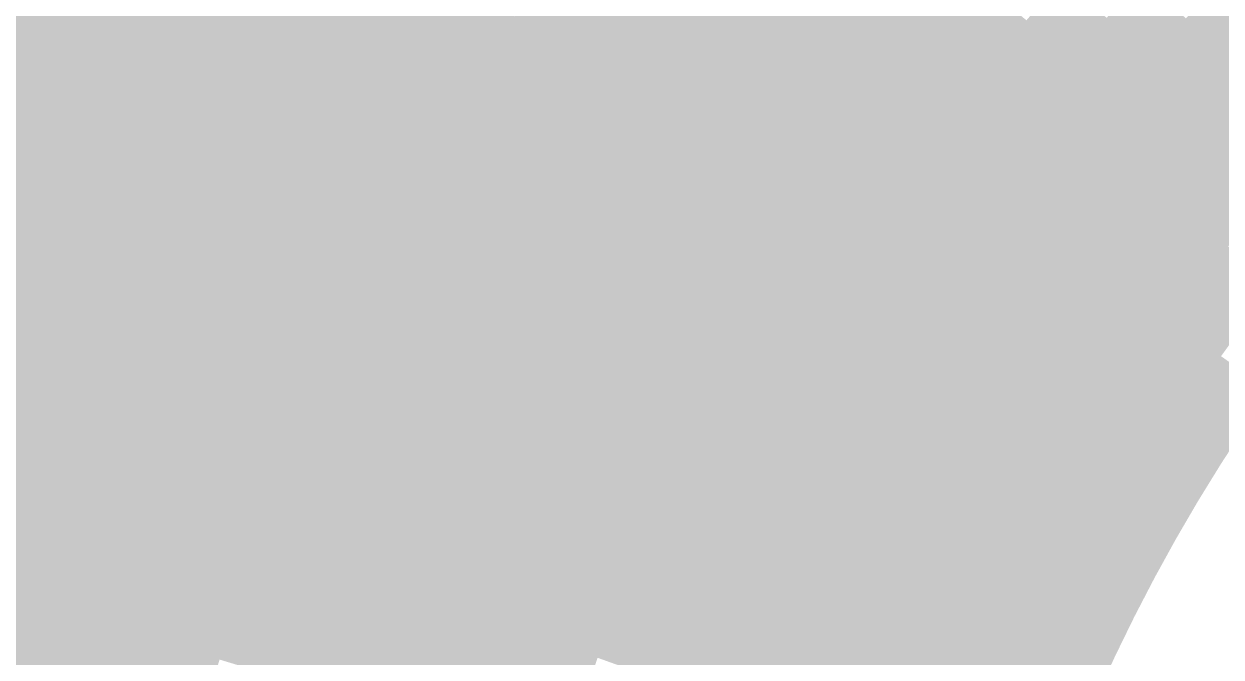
# Model space of a CAD drawing. Header units: inches. Extents: x -266 to 784, y -170 to 213.
# Drawn here: x -45.38 to -25.35, y 12.81 to 23.41 of the extents above; entities that cross this region are included whole.
import ezdxf

# ---------------------------------------------------------------- set-up
doc = ezdxf.new("R2010")
doc.units = ezdxf.units.IN
doc.header["$MEASUREMENT"] = 0

msp = doc.modelspace()

# ---------------------------------------------------------------- linework, layer by layer
at = {"color": 118, "true_color": 0x00512a}
msp.add_solid([(-43.214142, 23.09844), (-44.096063, 23.569837), (-42.634263, 24.152011), (-43.50435, 24.64491)], dxfattribs=at)
at = {"color": 118, "true_color": 0x004924}
msp.add_solid([(-40.894089, 23.166215), (-41.764176, 23.659113), (-40.313245, 24.162829), (-41.170973, 24.676932)], dxfattribs=at)
at = {"color": 108, "true_color": 0x003316}
msp.add_solid([(-34.921724, 23.33395), (-35.753193, 23.88952), (-34.338562, 24.183944), (-35.156147, 24.759752)], dxfattribs=at)
at = {"color": 108, "true_color": 0x00220c}
msp.add_solid([(-29.957164, 23.3788), (-30.745511, 23.994032), (-29.374397, 24.106945), (-30.147408, 24.741338)], dxfattribs=at)
at = {"color": 128, "true_color": 0x005a31}
msp.add_solid([(-45.554439, 22.930178), (-46.447664, 23.379789), (-44.977984, 24.041234), (-45.859906, 24.51263)], dxfattribs=at)
at = {"color": 118, "true_color": 0x00401e}
msp.add_solid([(-38.597787, 23.134623), (-39.455516, 23.648726), (-38.01841, 24.074893), (-38.863264, 24.609891)], dxfattribs=at)
at = {"color": 108, "true_color": 0x003719}
msp.add_solid([(-36.328703, 23.004898), (-37.173557, 23.539895), (-35.753193, 23.88952), (-36.584663, 24.44509)], dxfattribs=at)
at = {"color": 108, "true_color": 0x00260f}
for points in [[(-31.325094, 23.232273), (-32.128301, 23.827972), (-30.745511, 23.994032), (-31.533857, 24.609264)], [(-31.885808, 22.456519), (-32.703393, 23.032328), (-31.325094, 23.232273), (-32.128301, 23.827972)]]:
    msp.add_solid(points, dxfattribs=at)
at = {"color": 108, "true_color": 0x002b11}
msp.add_solid([(-32.703393, 23.032328), (-33.520977, 23.608136), (-32.128301, 23.827972), (-32.931509, 24.423671)], dxfattribs=at)
at = {"color": 118, "true_color": 0x00552e}
msp.add_solid([(-44.661215, 22.480566), (-45.554439, 22.930178), (-44.096063, 23.569837), (-44.977984, 24.041234)], dxfattribs=at)
at = {"color": 118, "true_color": 0x004d28}
msp.add_solid([(-42.332221, 22.627043), (-43.214142, 23.09844), (-41.764176, 23.659113), (-42.634263, 24.152011)], dxfattribs=at)
at = {"color": 118, "true_color": 0x004422}
msp.add_solid([(-40.024002, 22.673317), (-40.894089, 23.166215), (-39.455516, 23.648726), (-40.313245, 24.162829)], dxfattribs=at)
at = {"color": 108, "true_color": 0x003c1c}
msp.add_solid([(-37.740059, 22.620521), (-38.597787, 23.134623), (-37.173557, 23.539895), (-38.01841, 24.074893)], dxfattribs=at)
at = {"color": 108, "true_color": 0x002f14}
msp.add_solid([(-34.090254, 22.77838), (-34.921724, 23.33395), (-33.520977, 23.608136), (-34.338562, 24.183944)], dxfattribs=at)
at = {"color": 108, "true_color": 0x001e0b}
for points in [[(-29.168818, 22.763569), (-29.957164, 23.3788), (-28.601387, 23.472552), (-29.374397, 24.106945)], [(-29.718679, 22.040874), (-30.521886, 22.636574), (-29.168818, 22.763569), (-29.957164, 23.3788)]]:
    msp.add_solid(points, dxfattribs=at)
at = {"color": 98, "true_color": 0x001a09}
for points in [[(-27.828376, 22.838158), (-28.601387, 23.472552), (-27.259518, 23.514222), (-28.016727, 24.167395)], [(-28.380471, 22.148337), (-29.168818, 22.763569), (-27.828376, 22.838158), (-28.601387, 23.472552)]]:
    msp.add_solid(points, dxfattribs=at)
at = {"color": 98, "true_color": 0x001507}
for points in [[(-26.50231, 22.86105), (-27.259518, 23.514222), (-25.933289, 23.504563), (-26.674241, 24.176122)], [(-27.055366, 22.203765), (-27.828376, 22.838158), (-26.50231, 22.86105), (-27.259518, 23.514222)]]:
    msp.add_solid(points, dxfattribs=at)
at = {"color": 98, "true_color": 0x001105}
for points in [[(-25.192338, 22.833004), (-25.933289, 23.504563), (-24.624401, 23.444379), (-25.348648, 24.133919)], [(-25.745101, 22.207877), (-26.50231, 22.86105), (-25.192338, 22.833004), (-25.933289, 23.504563)]]:
    msp.add_solid(points, dxfattribs=at)
at = {"color": 108, "true_color": 0x003317}
msp.add_solid([(-35.48385, 22.4699), (-36.328703, 23.004898), (-34.921724, 23.33395), (-35.753193, 23.88952)], dxfattribs=at)
at = {"color": 108, "true_color": 0x00220d}
msp.add_solid([(-30.521886, 22.636574), (-31.325094, 23.232273), (-29.957164, 23.3788), (-30.745511, 23.994032)], dxfattribs=at)
at = {"color": 118, "true_color": 0x004926}
msp.add_solid([(-41.450299, 22.155647), (-42.332221, 22.627043), (-40.894089, 23.166215), (-41.764176, 23.659113)], dxfattribs=at)
at = {"color": 118, "true_color": 0x004020}
msp.add_solid([(-39.153915, 22.180419), (-40.024002, 22.673317), (-38.597787, 23.134623), (-39.455516, 23.648726)], dxfattribs=at)
at = {"color": 118, "true_color": 0x00512c}
msp.add_solid([(-43.767991, 22.030955), (-44.661215, 22.480566), (-43.214142, 23.09844), (-44.096063, 23.569837)], dxfattribs=at)
at = {"color": 108, "true_color": 0x00371a}
msp.add_solid([(-36.88233, 22.106418), (-37.740059, 22.620521), (-36.328703, 23.004898), (-37.173557, 23.539895)], dxfattribs=at)
at = {"color": 108, "true_color": 0x002b12}
msp.add_solid([(-33.258784, 22.222809), (-34.090254, 22.77838), (-32.703393, 23.032328), (-33.520977, 23.608136)], dxfattribs=at)
at = {"color": 108, "true_color": 0x002f15}
msp.add_solid([(-34.638996, 21.934902), (-35.48385, 22.4699), (-34.090254, 22.77838), (-34.921724, 23.33395)], dxfattribs=at)
at = {"color": 118, "true_color": 0x004d2a}
msp.add_solid([(-42.874766, 21.581344), (-43.767991, 22.030955), (-42.332221, 22.627043), (-43.214142, 23.09844)], dxfattribs=at)
at = {"color": 118, "true_color": 0x004423}
msp.add_solid([(-40.568378, 21.68425), (-41.450299, 22.155647), (-40.024002, 22.673317), (-40.894089, 23.166215)], dxfattribs=at)
at = {"color": 118, "true_color": 0x003c1e}
msp.add_solid([(-38.283828, 21.68752), (-39.153915, 22.180419), (-37.740059, 22.620521), (-38.597787, 23.134623)], dxfattribs=at)
at = {"color": 108, "true_color": 0x00220e}
msp.add_solid([(-31.068223, 21.880711), (-31.885808, 22.456519), (-30.521886, 22.636574), (-31.325094, 23.232273)], dxfattribs=at)
at = {"color": 128, "true_color": 0x005530}
msp.add_solid([(-45.199465, 21.377755), (-46.103454, 21.80531), (-44.661215, 22.480566), (-45.554439, 22.930178)], dxfattribs=at)
at = {"color": 108, "true_color": 0x003318}
msp.add_solid([(-36.024602, 21.592315), (-36.88233, 22.106418), (-35.48385, 22.4699), (-36.328703, 23.004898)], dxfattribs=at)
at = {"color": 108, "true_color": 0x002610}
msp.add_solid([(-32.427315, 21.667239), (-33.258784, 22.222809), (-31.885808, 22.456519), (-32.703393, 23.032328)], dxfattribs=at)
at = {"color": 98, "true_color": 0x001508}
for points in [[(-27.592125, 21.533106), (-28.380471, 22.148337), (-27.055366, 22.203765), (-27.828376, 22.838158)], [(-28.112264, 20.849476), (-28.915471, 21.445175), (-27.592125, 21.533106), (-28.380471, 22.148337)]]:
    msp.add_solid(points, dxfattribs=at)
at = {"color": 98, "true_color": 0x001106}
for points in [[(-26.282355, 21.569372), (-27.055366, 22.203765), (-25.745101, 22.207877), (-26.50231, 22.86105)], [(-26.803779, 20.917874), (-27.592125, 21.533106), (-26.282355, 21.569372), (-27.055366, 22.203765)], [(-27.309056, 20.253776), (-28.112264, 20.849476), (-26.803779, 20.917874), (-27.592125, 21.533106)]]:
    msp.add_solid(points, dxfattribs=at)
at = {"color": 118, "true_color": 0x004021}
msp.add_solid([(-39.686457, 21.212853), (-40.568378, 21.68425), (-39.153915, 22.180419), (-40.024002, 22.673317)], dxfattribs=at)
at = {"color": 108, "true_color": 0x002b13}
msp.add_solid([(-33.794143, 21.399905), (-34.638996, 21.934902), (-33.258784, 22.222809), (-34.090254, 22.77838)], dxfattribs=at)
at = {"color": 108, "true_color": 0x001a0a}
for points in [[(-28.915471, 21.445175), (-29.718679, 22.040874), (-28.380471, 22.148337), (-29.168818, 22.763569)], [(-29.433053, 20.729095), (-30.250638, 21.304903), (-28.915471, 21.445175), (-29.718679, 22.040874)]]:
    msp.add_solid(points, dxfattribs=at)
at = {"color": 98, "true_color": 0x000d04}
for points in [[(-24.987892, 21.554704), (-25.745101, 22.207877), (-24.451387, 22.161446), (-25.192338, 22.833004)], [(-25.509345, 20.934978), (-26.282355, 21.569372), (-24.987892, 21.554704), (-25.745101, 22.207877)]]:
    msp.add_solid(points, dxfattribs=at)
at = {"color": 118, "true_color": 0x00512e}
msp.add_solid([(-44.295475, 20.9502), (-45.199465, 21.377755), (-43.767991, 22.030955), (-44.661215, 22.480566)], dxfattribs=at)
at = {"color": 118, "true_color": 0x004927}
msp.add_solid([(-41.981542, 21.131732), (-42.874766, 21.581344), (-41.450299, 22.155647), (-42.332221, 22.627043)], dxfattribs=at)
at = {"color": 108, "true_color": 0x00371c}
msp.add_solid([(-37.413741, 21.194622), (-38.283828, 21.68752), (-36.88233, 22.106418), (-37.740059, 22.620521)], dxfattribs=at)
at = {"color": 108, "true_color": 0x002f16}
msp.add_solid([(-35.166873, 21.078213), (-36.024602, 21.592315), (-34.638996, 21.934902), (-35.48385, 22.4699)], dxfattribs=at)
at = {"color": 108, "true_color": 0x00220f}
for points in [[(-31.595845, 21.111669), (-32.427315, 21.667239), (-31.068223, 21.880711), (-31.885808, 22.456519)], [(-32.104435, 20.32991), (-32.949289, 20.864907), (-31.595845, 21.111669), (-32.427315, 21.667239)]]:
    msp.add_solid(points, dxfattribs=at)
at = {"color": 108, "true_color": 0x001e0c}
msp.add_solid([(-30.250638, 21.304903), (-31.068223, 21.880711), (-29.718679, 22.040874), (-30.521886, 22.636574)], dxfattribs=at)
at = {"color": 118, "true_color": 0x004425}
msp.add_solid([(-41.088318, 20.682121), (-41.981542, 21.131732), (-40.568378, 21.68425), (-41.450299, 22.155647)], dxfattribs=at)
at = {"color": 118, "true_color": 0x003c1f}
msp.add_solid([(-38.804536, 20.741456), (-39.686457, 21.212853), (-38.283828, 21.68752), (-39.153915, 22.180419)], dxfattribs=at)
at = {"color": 108, "true_color": 0x003319}
msp.add_solid([(-36.543654, 20.701724), (-37.413741, 21.194622), (-36.024602, 21.592315), (-36.88233, 22.106418)], dxfattribs=at)
at = {"color": 108, "true_color": 0x002611}
msp.add_solid([(-32.949289, 20.864907), (-33.794143, 21.399905), (-32.427315, 21.667239), (-33.258784, 22.222809)], dxfattribs=at)
at = {"color": 118, "true_color": 0x004d2b}
msp.add_solid([(-43.391486, 20.522644), (-44.295475, 20.9502), (-42.874766, 21.581344), (-43.767991, 22.030955)], dxfattribs=at)
at = {"color": 108, "true_color": 0x002b14}
msp.add_solid([(-34.309144, 20.56411), (-35.166873, 21.078213), (-33.794143, 21.399905), (-34.638996, 21.934902)], dxfattribs=at)
at = {"color": 108, "true_color": 0x001e0d}
for points in [[(-30.764376, 20.556099), (-31.595845, 21.111669), (-30.250638, 21.304903), (-31.068223, 21.880711)], [(-31.259582, 19.794912), (-32.104435, 20.32991), (-30.764376, 20.556099), (-31.595845, 21.111669)]]:
    msp.add_solid(points, dxfattribs=at)
at = {"color": 128, "true_color": 0x005532}
msp.add_solid([(-45.710488, 20.262066), (-46.624698, 20.667307), (-45.199465, 21.377755), (-46.103454, 21.80531)], dxfattribs=at)
at = {"color": 118, "true_color": 0x004023}
msp.add_solid([(-40.195094, 20.23251), (-41.088318, 20.682121), (-39.686457, 21.212853), (-40.568378, 21.68425)], dxfattribs=at)
at = {"color": 118, "true_color": 0x00371d}
msp.add_solid([(-37.922614, 20.27006), (-38.804536, 20.741456), (-37.413741, 21.194622), (-38.283828, 21.68752)], dxfattribs=at)
at = {"color": 118, "true_color": 0x004929}
msp.add_solid([(-42.487497, 20.095089), (-43.391486, 20.522644), (-41.981542, 21.131732), (-42.874766, 21.581344)], dxfattribs=at)
at = {"color": 108, "true_color": 0x002f17}
msp.add_solid([(-35.673567, 20.208826), (-36.543654, 20.701724), (-35.166873, 21.078213), (-36.024602, 21.592315)], dxfattribs=at)
at = {"color": 98, "true_color": 0x001509}
for points in [[(-28.615468, 20.153287), (-29.433053, 20.729095), (-28.112264, 20.849476), (-28.915471, 21.445175)], [(-29.101436, 19.444958), (-29.932906, 20.000528), (-28.615468, 20.153287), (-29.433053, 20.729095)]]:
    msp.add_solid(points, dxfattribs=at)
at = {"color": 98, "true_color": 0x000d05}
for points in [[(-26.015432, 20.302642), (-26.803779, 20.917874), (-25.509345, 20.934978), (-26.282355, 21.569372)], [(-26.505849, 19.658077), (-27.309056, 20.253776), (-26.015432, 20.302642), (-26.803779, 20.917874)], [(-26.980299, 19.00167), (-27.797884, 19.577479), (-26.505849, 19.658077), (-27.309056, 20.253776)], [(-27.438497, 18.333818), (-28.269967, 18.889388), (-26.980299, 19.00167), (-27.797884, 19.577479)]]:
    msp.add_solid(points, dxfattribs=at)
at = {"color": 98, "true_color": 0x000903}
for points in [[(-24.736335, 20.300585), (-25.509345, 20.934978), (-24.230683, 20.901531), (-24.987892, 21.554704)], [(-25.227086, 19.687411), (-26.015432, 20.302642), (-24.736335, 20.300585), (-25.509345, 20.934978)], [(-25.702641, 19.062378), (-26.505849, 19.658077), (-25.227086, 19.687411), (-26.015432, 20.302642)], [(-26.162714, 18.425862), (-26.980299, 19.00167), (-25.702641, 19.062378), (-26.505849, 19.658077)]]:
    msp.add_solid(points, dxfattribs=at)
at = {"color": 128, "true_color": 0x005130}
msp.add_solid([(-44.796278, 19.856824), (-45.710488, 20.262066), (-44.295475, 20.9502), (-45.199465, 21.377755)], dxfattribs=at)
at = {"color": 108, "true_color": 0x002612}
msp.add_solid([(-33.451416, 20.050007), (-34.309144, 20.56411), (-32.949289, 20.864907), (-33.794143, 21.399905)], dxfattribs=at)
at = {"color": 108, "true_color": 0x001a0b}
msp.add_solid([(-29.932906, 20.000528), (-30.764376, 20.556099), (-29.433053, 20.729095), (-30.250638, 21.304903)], dxfattribs=at)
at = {"color": 118, "true_color": 0x004427}
msp.add_solid([(-41.583507, 19.667534), (-42.487497, 20.095089), (-41.088318, 20.682121), (-41.981542, 21.131732)], dxfattribs=at)
at = {"color": 118, "true_color": 0x003c20}
msp.add_solid([(-39.301869, 19.782899), (-40.195094, 20.23251), (-38.804536, 20.741456), (-39.686457, 21.212853)], dxfattribs=at)
at = {"color": 108, "true_color": 0x00331b}
msp.add_solid([(-37.040693, 19.798663), (-37.922614, 20.27006), (-36.543654, 20.701724), (-37.413741, 21.194622)], dxfattribs=at)
at = {"color": 108, "true_color": 0x002b15}
msp.add_solid([(-34.80348, 19.715928), (-35.673567, 20.208826), (-34.309144, 20.56411), (-35.166873, 21.078213)], dxfattribs=at)
at = {"color": 118, "true_color": 0x004d2d}
msp.add_solid([(-43.882068, 19.451583), (-44.796278, 19.856824), (-43.391486, 20.522644), (-44.295475, 20.9502)], dxfattribs=at)
at = {"color": 108, "true_color": 0x002210}
msp.add_solid([(-32.593687, 19.535904), (-33.451416, 20.050007), (-32.104435, 20.32991), (-32.949289, 20.864907)], dxfattribs=at)
at = {"color": 98, "true_color": 0x001107}
for points in [[(-27.797884, 19.577479), (-28.615468, 20.153287), (-27.309056, 20.253776), (-28.112264, 20.849476)], [(-28.269967, 18.889388), (-29.101436, 19.444958), (-27.797884, 19.577479), (-28.615468, 20.153287)]]:
    msp.add_solid(points, dxfattribs=at)
at = {"color": 118, "true_color": 0x004024}
msp.add_solid([(-40.679518, 19.239979), (-41.583507, 19.667534), (-40.195094, 20.23251), (-41.088318, 20.682121)], dxfattribs=at)
at = {"color": 118, "true_color": 0x00371e}
msp.add_solid([(-38.408645, 19.333287), (-39.301869, 19.782899), (-37.922614, 20.27006), (-38.804536, 20.741456)], dxfattribs=at)
at = {"color": 108, "true_color": 0x002f18}
msp.add_solid([(-36.158772, 19.327266), (-37.040693, 19.798663), (-35.673567, 20.208826), (-36.543654, 20.701724)], dxfattribs=at)
at = {"color": 118, "true_color": 0x00492b}
msp.add_solid([(-42.967859, 19.046342), (-43.882068, 19.451583), (-42.487497, 20.095089), (-43.391486, 20.522644)], dxfattribs=at)
at = {"color": 108, "true_color": 0x002613}
msp.add_solid([(-33.933393, 19.223029), (-34.80348, 19.715928), (-33.451416, 20.050007), (-34.309144, 20.56411)], dxfattribs=at)
at = {"color": 108, "true_color": 0x001a0c}
for points in [[(-30.414728, 19.259914), (-31.259582, 19.794912), (-29.932906, 20.000528), (-30.764376, 20.556099)], [(-30.87823, 18.507699), (-31.735959, 19.021802), (-30.414728, 19.259914), (-31.259582, 19.794912)]]:
    msp.add_solid(points, dxfattribs=at)
at = {"color": 128, "true_color": 0x005132}
msp.add_solid([(-45.270097, 18.751488), (-46.193977, 19.134172), (-44.796278, 19.856824), (-45.710488, 20.262066)], dxfattribs=at)
at = {"color": 108, "true_color": 0x00331c}
msp.add_solid([(-37.515421, 18.883676), (-38.408645, 19.333287), (-37.040693, 19.798663), (-37.922614, 20.27006)], dxfattribs=at)
at = {"color": 108, "true_color": 0x001e0e}
msp.add_solid([(-31.735959, 19.021802), (-32.593687, 19.535904), (-31.259582, 19.794912), (-32.104435, 20.32991)], dxfattribs=at)
at = {"color": 118, "true_color": 0x004428}
msp.add_solid([(-42.053649, 18.6411), (-42.967859, 19.046342), (-41.583507, 19.667534), (-42.487497, 20.095089)], dxfattribs=at)
at = {"color": 118, "true_color": 0x003c22}
msp.add_solid([(-39.775529, 18.812424), (-40.679518, 19.239979), (-39.301869, 19.782899), (-40.195094, 20.23251)], dxfattribs=at)
at = {"color": 108, "true_color": 0x002b16}
msp.add_solid([(-35.276851, 18.855869), (-36.158772, 19.327266), (-34.80348, 19.715928), (-35.673567, 20.208826)], dxfattribs=at)
at = {"color": 108, "true_color": 0x002211}
msp.add_solid([(-33.063306, 18.730131), (-33.933393, 19.223029), (-32.593687, 19.535904), (-33.451416, 20.050007)], dxfattribs=at)
at = {"color": 118, "true_color": 0x004d2f}
msp.add_solid([(-44.346218, 18.368805), (-45.270097, 18.751488), (-43.882068, 19.451583), (-44.796278, 19.856824)], dxfattribs=at)
at = {"color": 108, "true_color": 0x00150a}
for points in [[(-29.569875, 18.724917), (-30.414728, 19.259914), (-29.101436, 19.444958), (-29.932906, 20.000528)], [(-30.020501, 17.993596), (-30.87823, 18.507699), (-29.569875, 18.724917), (-30.414728, 19.259914)]]:
    msp.add_solid(points, dxfattribs=at)
at = {"color": 118, "true_color": 0x004026}
msp.add_solid([(-41.139439, 18.235859), (-42.053649, 18.6411), (-40.679518, 19.239979), (-41.583507, 19.667534)], dxfattribs=at)
at = {"color": 118, "true_color": 0x00371f}
msp.add_solid([(-38.87154, 18.384869), (-39.775529, 18.812424), (-38.408645, 19.333287), (-39.301869, 19.782899)], dxfattribs=at)
at = {"color": 108, "true_color": 0x002f19}
msp.add_solid([(-36.622196, 18.434065), (-37.515421, 18.883676), (-36.158772, 19.327266), (-37.040693, 19.798663)], dxfattribs=at)
at = {"color": 108, "true_color": 0x002614}
msp.add_solid([(-34.394929, 18.384473), (-35.276851, 18.855869), (-33.933393, 19.223029), (-34.80348, 19.715928)], dxfattribs=at)
at = {"color": 98, "true_color": 0x000402}
for points in [[(-24.899433, 18.466678), (-25.702641, 19.062378), (-24.438739, 19.072179), (-25.227086, 19.687411)], [(-25.345129, 17.850054), (-26.162714, 18.425862), (-24.899433, 18.466678), (-25.702641, 19.062378)], [(-25.775558, 17.222677), (-26.607028, 17.778247), (-25.345129, 17.850054), (-26.162714, 18.425862)], [(-26.190461, 16.584926), (-27.035314, 17.119924), (-25.775558, 17.222677), (-26.607028, 17.778247)], [(-26.589587, 15.937185), (-27.447316, 16.451288), (-26.190461, 16.584926), (-27.035314, 17.119924)], [(-26.972697, 15.279844), (-27.842784, 15.772742), (-26.589587, 15.937185), (-27.447316, 16.451288)], [(-27.339559, 14.613299), (-28.22148, 15.084696), (-26.972697, 15.279844), (-27.842784, 15.772742)], [(-27.689953, 13.937951), (-28.583178, 14.387563), (-27.339559, 14.613299), (-28.22148, 15.084696)], [(-28.023668, 13.254208), (-28.927657, 13.681763), (-27.689953, 13.937951), (-28.583178, 14.387563)]]:
    msp.add_solid(points, dxfattribs=at)
at = {"color": 118, "true_color": 0x00492c}
msp.add_solid([(-43.422338, 17.986121), (-44.346218, 18.368805), (-42.967859, 19.046342), (-43.882068, 19.451583)], dxfattribs=at)
at = {"color": 108, "true_color": 0x001e0f}
msp.add_solid([(-32.193219, 18.237233), (-33.063306, 18.730131), (-31.735959, 19.021802), (-32.593687, 19.535904)], dxfattribs=at)
at = {"color": 98, "true_color": 0x001108}
for points in [[(-28.725021, 18.189919), (-29.569875, 18.724917), (-28.269967, 18.889388), (-29.101436, 19.444958)], [(-29.162773, 17.479493), (-30.020501, 17.993596), (-28.725021, 18.189919), (-29.569875, 18.724917)], [(-29.582958, 16.758539), (-30.453045, 17.251437), (-29.162773, 17.479493), (-30.020501, 17.993596)]]:
    msp.add_solid(points, dxfattribs=at)
at = {"color": 118, "true_color": 0x003c23}
msp.add_solid([(-40.225229, 17.830618), (-41.139439, 18.235859), (-39.775529, 18.812424), (-40.679518, 19.239979)], dxfattribs=at)
at = {"color": 118, "true_color": 0x00331d}
msp.add_solid([(-37.96755, 17.957314), (-38.87154, 18.384869), (-37.515421, 18.883676), (-38.408645, 19.333287)], dxfattribs=at)
at = {"color": 108, "true_color": 0x002b17}
msp.add_solid([(-35.728972, 17.984453), (-36.622196, 18.434065), (-35.276851, 18.855869), (-36.158772, 19.327266)], dxfattribs=at)
at = {"color": 128, "true_color": 0x005134}
msp.add_solid([(-45.716647, 17.634857), (-46.64964, 17.994752), (-45.270097, 18.751488), (-46.193977, 19.134172)], dxfattribs=at)
at = {"color": 118, "true_color": 0x00442a}
msp.add_solid([(-42.498458, 17.603438), (-43.422338, 17.986121), (-42.053649, 18.6411), (-42.967859, 19.046342)], dxfattribs=at)
at = {"color": 108, "true_color": 0x002212}
msp.add_solid([(-33.513008, 17.913076), (-34.394929, 18.384473), (-33.063306, 18.730131), (-33.933393, 19.223029)], dxfattribs=at)
at = {"color": 108, "true_color": 0x002f1b}
msp.add_solid([(-37.063561, 17.529759), (-37.96755, 17.957314), (-36.622196, 18.434065), (-37.515421, 18.883676)], dxfattribs=at)
at = {"color": 108, "true_color": 0x002615}
msp.add_solid([(-34.835748, 17.534842), (-35.728972, 17.984453), (-34.394929, 18.384473), (-35.276851, 18.855869)], dxfattribs=at)
at = {"color": 108, "true_color": 0x001a0d}
for points in [[(-31.323132, 17.744335), (-32.193219, 18.237233), (-30.87823, 18.507699), (-31.735959, 19.021802)], [(-31.749166, 16.970283), (-32.631087, 17.441679), (-31.323132, 17.744335), (-32.193219, 18.237233)]]:
    msp.add_solid(points, dxfattribs=at)
at = {"color": 98, "true_color": 0x000d06}
for points in [[(-27.880168, 17.654921), (-28.725021, 18.189919), (-27.438497, 18.333818), (-28.269967, 18.889388)], [(-28.305044, 16.965391), (-29.162773, 17.479493), (-27.880168, 17.654921), (-28.725021, 18.189919)], [(-28.712871, 16.26564), (-29.582958, 16.758539), (-28.305044, 16.965391), (-29.162773, 17.479493)]]:
    msp.add_solid(points, dxfattribs=at)
at = {"color": 98, "true_color": 0x000904}
for points in [[(-26.607028, 17.778247), (-27.438497, 18.333818), (-26.162714, 18.425862), (-26.980299, 19.00167)], [(-27.035314, 17.119924), (-27.880168, 17.654921), (-26.607028, 17.778247), (-27.438497, 18.333818)], [(-27.447316, 16.451288), (-28.305044, 16.965391), (-27.035314, 17.119924), (-27.880168, 17.654921)], [(-27.842784, 15.772742), (-28.712871, 16.26564), (-27.447316, 16.451288), (-28.305044, 16.965391)], [(-28.22148, 15.084696), (-29.103402, 15.556092), (-27.842784, 15.772742), (-28.712871, 16.26564)]]:
    msp.add_solid(points, dxfattribs=at)
at = {"color": 128, "true_color": 0x004d31}
msp.add_solid([(-44.783654, 17.274962), (-45.716647, 17.634857), (-44.346218, 18.368805), (-45.270097, 18.751488)], dxfattribs=at)
at = {"color": 118, "true_color": 0x004027}
msp.add_solid([(-41.574579, 17.220754), (-42.498458, 17.603438), (-41.139439, 18.235859), (-42.053649, 18.6411)], dxfattribs=at)
at = {"color": 118, "true_color": 0x003721}
msp.add_solid([(-39.311019, 17.425377), (-40.225229, 17.830618), (-38.87154, 18.384869), (-39.775529, 18.812424)], dxfattribs=at)
at = {"color": 108, "true_color": 0x001e10}
for points in [[(-32.631087, 17.441679), (-33.513008, 17.913076), (-32.193219, 18.237233), (-33.063306, 18.730131)], [(-33.049299, 16.635619), (-33.942523, 17.085231), (-32.631087, 17.441679), (-33.513008, 17.913076)]]:
    msp.add_solid(points, dxfattribs=at)
at = {"color": 108, "true_color": 0x002b18}
msp.add_solid([(-36.159572, 17.102204), (-37.063561, 17.529759), (-35.728972, 17.984453), (-36.622196, 18.434065)], dxfattribs=at)
at = {"color": 108, "true_color": 0x00150b}
for points in [[(-30.453045, 17.251437), (-31.323132, 17.744335), (-30.020501, 17.993596), (-30.87823, 18.507699)], [(-30.867244, 16.498886), (-31.749166, 16.970283), (-30.453045, 17.251437), (-31.323132, 17.744335)]]:
    msp.add_solid(points, dxfattribs=at)
at = {"color": 118, "true_color": 0x00492e}
msp.add_solid([(-43.850662, 16.915067), (-44.783654, 17.274962), (-43.422338, 17.986121), (-44.346218, 18.368805)], dxfattribs=at)
at = {"color": 118, "true_color": 0x003c25}
msp.add_solid([(-40.650699, 16.838071), (-41.574579, 17.220754), (-40.225229, 17.830618), (-41.139439, 18.235859)], dxfattribs=at)
at = {"color": 118, "true_color": 0x00331e}
msp.add_solid([(-38.39681, 17.020135), (-39.311019, 17.425377), (-37.96755, 17.957314), (-38.87154, 18.384869)], dxfattribs=at)
at = {"color": 108, "true_color": 0x002213}
for points in [[(-33.942523, 17.085231), (-34.835748, 17.534842), (-33.513008, 17.913076), (-34.394929, 18.384473)], [(-34.351593, 16.247094), (-35.255582, 16.674649), (-33.942523, 17.085231), (-34.835748, 17.534842)]]:
    msp.add_solid(points, dxfattribs=at)
at = {"color": 118, "true_color": 0x00442b}
msp.add_solid([(-42.917669, 16.555172), (-43.850662, 16.915067), (-42.498458, 17.603438), (-43.422338, 17.986121)], dxfattribs=at)
at = {"color": 118, "true_color": 0x003722}
msp.add_solid([(-39.72682, 16.455388), (-40.650699, 16.838071), (-39.311019, 17.425377), (-40.225229, 17.830618)], dxfattribs=at)
at = {"color": 108, "true_color": 0x002f1c}
msp.add_solid([(-37.4826, 16.614894), (-38.39681, 17.020135), (-37.063561, 17.529759), (-37.96755, 17.957314)], dxfattribs=at)
at = {"color": 108, "true_color": 0x002616}
msp.add_solid([(-35.255582, 16.674649), (-36.159572, 17.102204), (-34.835748, 17.534842), (-35.728972, 17.984453)], dxfattribs=at)
at = {"color": 18, "true_color": 0x000000}
for points in [[(-24.944088, 16.667107), (-25.775558, 17.222677), (-24.527544, 17.274246), (-25.345129, 17.850054)], [(-25.345607, 16.049929), (-26.190461, 16.584926), (-24.944088, 16.667107), (-25.775558, 17.222677)], [(-25.731858, 15.423082), (-26.589587, 15.937185), (-25.345607, 16.049929), (-26.190461, 16.584926)], [(-26.10261, 14.786946), (-26.972697, 15.279844), (-25.731858, 15.423082), (-26.589587, 15.937185)], [(-26.457638, 14.141902), (-27.339559, 14.613299), (-26.10261, 14.786946), (-26.972697, 15.279844)], [(-26.796729, 13.48834), (-27.689953, 13.937951), (-26.457638, 14.141902), (-27.339559, 14.613299)], [(-27.119679, 12.826653), (-28.023668, 13.254208), (-26.796729, 13.48834), (-27.689953, 13.937951)], [(-27.426293, 12.157239), (-28.340502, 12.562481), (-27.119679, 12.826653), (-28.023668, 13.254208)]]:
    msp.add_solid(points, dxfattribs=at)
at = {"color": 128, "true_color": 0x004d33}
msp.add_solid([(-45.194115, 16.170713), (-46.135659, 16.507603), (-44.783654, 17.274962), (-45.716647, 17.634857)], dxfattribs=at)
at = {"color": 118, "true_color": 0x004029}
msp.add_solid([(-41.984676, 16.195277), (-42.917669, 16.555172), (-41.574579, 17.220754), (-42.498458, 17.603438)], dxfattribs=at)
at = {"color": 108, "true_color": 0x002b19}
msp.add_solid([(-36.56839, 16.209653), (-37.4826, 16.614894), (-36.159572, 17.102204), (-37.063561, 17.529759)], dxfattribs=at)
at = {"color": 108, "true_color": 0x001a0e}
for points in [[(-32.156075, 16.186008), (-33.049299, 16.635619), (-31.749166, 16.970283), (-32.631087, 17.441679)], [(-32.543615, 15.391983), (-33.447604, 15.819538), (-32.156075, 16.186008), (-33.049299, 16.635619)]]:
    msp.add_solid(points, dxfattribs=at)
at = {"color": 128, "true_color": 0x004930}
msp.add_solid([(-44.252571, 15.833823), (-45.194115, 16.170713), (-43.850662, 16.915067), (-44.783654, 17.274962)], dxfattribs=at)
at = {"color": 118, "true_color": 0x00331f}
msp.add_solid([(-38.80294, 16.072704), (-39.72682, 16.455388), (-38.39681, 17.020135), (-39.311019, 17.425377)], dxfattribs=at)
at = {"color": 98, "true_color": 0x001109}
for points in [[(-29.985323, 16.027489), (-30.867244, 16.498886), (-29.582958, 16.758539), (-30.453045, 17.251437)], [(-30.369626, 15.286785), (-31.262851, 15.736397), (-29.985323, 16.027489), (-30.867244, 16.498886)]]:
    msp.add_solid(points, dxfattribs=at)
at = {"color": 118, "true_color": 0x003c26}
msp.add_solid([(-41.051683, 15.835382), (-41.984676, 16.195277), (-40.650699, 16.838071), (-41.574579, 17.220754)], dxfattribs=at)
at = {"color": 108, "true_color": 0x002617}
msp.add_solid([(-35.65418, 15.804411), (-36.56839, 16.209653), (-35.255582, 16.674649), (-36.159572, 17.102204)], dxfattribs=at)
at = {"color": 108, "true_color": 0x001e11}
msp.add_solid([(-33.447604, 15.819538), (-34.351593, 16.247094), (-33.049299, 16.635619), (-33.942523, 17.085231)], dxfattribs=at)
at = {"color": 118, "true_color": 0x00442d}
msp.add_solid([(-43.311027, 15.496933), (-44.252571, 15.833823), (-42.917669, 16.555172), (-43.850662, 16.915067)], dxfattribs=at)
at = {"color": 118, "true_color": 0x003723}
msp.add_solid([(-40.11869, 15.475487), (-41.051683, 15.835382), (-39.72682, 16.455388), (-40.650699, 16.838071)], dxfattribs=at)
at = {"color": 118, "true_color": 0x002f1d}
msp.add_solid([(-37.879061, 15.690021), (-38.80294, 16.072704), (-37.4826, 16.614894), (-38.39681, 17.020135)], dxfattribs=at)
at = {"color": 108, "true_color": 0x00150c}
for points in [[(-31.262851, 15.736397), (-32.156075, 16.186008), (-30.867244, 16.498886), (-31.749166, 16.970283)], [(-31.639625, 14.964428), (-32.543615, 15.391983), (-31.262851, 15.736397), (-32.156075, 16.186008)]]:
    msp.add_solid(points, dxfattribs=at)
at = {"color": 108, "true_color": 0x002214}
msp.add_solid([(-34.739971, 15.39917), (-35.65418, 15.804411), (-34.351593, 16.247094), (-35.255582, 16.674649)], dxfattribs=at)
at = {"color": 98, "true_color": 0x000d07}
for points in [[(-29.103402, 15.556092), (-29.985323, 16.027489), (-28.712871, 16.26564), (-29.582958, 16.758539)], [(-29.476402, 14.837174), (-30.369626, 15.286785), (-29.103402, 15.556092), (-29.985323, 16.027489)], [(-29.831647, 14.109318), (-30.735636, 14.536873), (-29.476402, 14.837174), (-30.369626, 15.286785)]]:
    msp.add_solid(points, dxfattribs=at)
at = {"color": 128, "true_color": 0x004d34}
msp.add_solid([(-45.577353, 15.056724), (-46.526881, 15.370405), (-45.194115, 16.170713), (-46.135659, 16.507603)], dxfattribs=at)
at = {"color": 118, "true_color": 0x00402a}
msp.add_solid([(-42.369483, 15.160043), (-43.311027, 15.496933), (-41.984676, 16.195277), (-42.917669, 16.555172)], dxfattribs=at)
at = {"color": 118, "true_color": 0x003321}
msp.add_solid([(-39.185698, 15.115592), (-40.11869, 15.475487), (-38.80294, 16.072704), (-39.72682, 16.455388)], dxfattribs=at)
at = {"color": 108, "true_color": 0x002b1a}
msp.add_solid([(-36.955181, 15.307337), (-37.879061, 15.690021), (-36.56839, 16.209653), (-37.4826, 16.614894)], dxfattribs=at)
at = {"color": 108, "true_color": 0x001e12}
for points in [[(-33.825761, 14.993929), (-34.739971, 15.39917), (-33.447604, 15.819538), (-34.351593, 16.247094)], [(-34.183543, 14.159287), (-35.107422, 14.54197), (-33.825761, 14.993929), (-34.739971, 15.39917)]]:
    msp.add_solid(points, dxfattribs=at)
at = {"color": 128, "true_color": 0x004932}
msp.add_solid([(-44.627824, 14.743042), (-45.577353, 15.056724), (-44.252571, 15.833823), (-45.194115, 16.170713)], dxfattribs=at)
at = {"color": 118, "true_color": 0x003c27}
msp.add_solid([(-41.427939, 14.823154), (-42.369483, 15.160043), (-41.051683, 15.835382), (-41.984676, 16.195277)], dxfattribs=at)
at = {"color": 118, "true_color": 0x002f1e}
msp.add_solid([(-38.252705, 14.755697), (-39.185698, 15.115592), (-37.879061, 15.690021), (-38.80294, 16.072704)], dxfattribs=at)
at = {"color": 108, "true_color": 0x002618}
for points in [[(-36.031302, 14.924654), (-36.955181, 15.307337), (-35.65418, 15.804411), (-36.56839, 16.209653)], [(-36.386719, 14.035906), (-37.319712, 14.395801), (-36.031302, 14.924654), (-36.955181, 15.307337)]]:
    msp.add_solid(points, dxfattribs=at)
at = {"color": 118, "true_color": 0x00442f}
msp.add_solid([(-43.678296, 14.42936), (-44.627824, 14.743042), (-43.311027, 15.496933), (-44.252571, 15.833823)], dxfattribs=at)
at = {"color": 118, "true_color": 0x003725}
msp.add_solid([(-40.486395, 14.486264), (-41.427939, 14.823154), (-40.11869, 15.475487), (-41.051683, 15.835382)], dxfattribs=at)
at = {"color": 108, "true_color": 0x002b1b}
msp.add_solid([(-37.319712, 14.395801), (-38.252705, 14.755697), (-36.955181, 15.307337), (-37.879061, 15.690021)], dxfattribs=at)
at = {"color": 108, "true_color": 0x002215}
msp.add_solid([(-35.107422, 14.54197), (-36.031302, 14.924654), (-34.739971, 15.39917), (-35.65418, 15.804411)], dxfattribs=at)
at = {"color": 108, "true_color": 0x001a0f}
msp.add_solid([(-32.911551, 14.588687), (-33.825761, 14.993929), (-32.543615, 15.391983), (-33.447604, 15.819538)], dxfattribs=at)
at = {"color": 108, "true_color": 0x00110a}
for points in [[(-30.735636, 14.536873), (-31.639625, 14.964428), (-30.369626, 15.286785), (-31.262851, 15.736397)], [(-31.083132, 13.778205), (-31.997341, 14.183446), (-30.735636, 14.536873), (-31.639625, 14.964428)], [(-31.411904, 13.011237), (-32.335784, 13.39392), (-31.083132, 13.778205), (-31.997341, 14.183446)]]:
    msp.add_solid(points, dxfattribs=at)
at = {"color": 118, "true_color": 0x00402c}
msp.add_solid([(-42.728768, 14.115678), (-43.678296, 14.42936), (-42.369483, 15.160043), (-43.311027, 15.496933)], dxfattribs=at)
at = {"color": 118, "true_color": 0x003322}
msp.add_solid([(-39.544851, 14.149374), (-40.486395, 14.486264), (-39.185698, 15.115592), (-40.11869, 15.475487)], dxfattribs=at)
at = {"color": 98, "true_color": 0x000905}
for points in [[(-28.583178, 14.387563), (-29.476402, 14.837174), (-28.22148, 15.084696), (-29.103402, 15.556092)], [(-28.927657, 13.681763), (-29.831647, 14.109318), (-28.583178, 14.387563), (-29.476402, 14.837174)], [(-29.254712, 12.967722), (-30.168922, 13.372963), (-28.927657, 13.681763), (-29.831647, 14.109318)], [(-29.564145, 12.24587), (-30.488025, 12.628553), (-29.254712, 12.967722), (-30.168922, 13.372963)]]:
    msp.add_solid(points, dxfattribs=at)
at = {"color": 108, "true_color": 0x00150d}
for points in [[(-31.997341, 14.183446), (-32.911551, 14.588687), (-31.639625, 14.964428), (-32.543615, 15.391983)], [(-32.335784, 13.39392), (-33.259663, 13.776604), (-31.997341, 14.183446), (-32.911551, 14.588687)]]:
    msp.add_solid(points, dxfattribs=at)
at = {"color": 128, "true_color": 0x004933}
msp.add_solid([(-44.976196, 13.64338), (-45.933136, 13.933665), (-44.627824, 14.743042), (-45.577353, 15.056724)], dxfattribs=at)
at = {"color": 118, "true_color": 0x003c29}
msp.add_solid([(-41.77924, 13.801997), (-42.728768, 14.115678), (-41.427939, 14.823154), (-42.369483, 15.160043)], dxfattribs=at)
at = {"color": 118, "true_color": 0x002f1f}
msp.add_solid([(-38.603307, 13.812484), (-39.544851, 14.149374), (-38.252705, 14.755697), (-39.185698, 15.115592)], dxfattribs=at)
at = {"color": 108, "true_color": 0x002216}
msp.add_solid([(-35.453726, 13.676011), (-36.386719, 14.035906), (-35.107422, 14.54197), (-36.031302, 14.924654)], dxfattribs=at)
at = {"color": 108, "true_color": 0x001a10}
for points in [[(-33.259663, 13.776604), (-34.183543, 14.159287), (-32.911551, 14.588687), (-33.825761, 14.993929)], [(-33.587741, 12.956221), (-34.520734, 13.316116), (-33.259663, 13.776604), (-34.183543, 14.159287)]]:
    msp.add_solid(points, dxfattribs=at)
at = {"color": 128, "true_color": 0x004430}
msp.add_solid([(-44.019255, 13.353095), (-44.976196, 13.64338), (-43.678296, 14.42936), (-44.627824, 14.743042)], dxfattribs=at)
at = {"color": 118, "true_color": 0x003726}
msp.add_solid([(-40.829712, 13.488315), (-41.77924, 13.801997), (-40.486395, 14.486264), (-41.427939, 14.823154)], dxfattribs=at)
at = {"color": 108, "true_color": 0x002b1c}
msp.add_solid([(-37.661763, 13.475594), (-38.603307, 13.812484), (-37.319712, 14.395801), (-38.252705, 14.755697)], dxfattribs=at)
at = {"color": 118, "true_color": 0x00402d}
msp.add_solid([(-43.062315, 13.06281), (-44.019255, 13.353095), (-42.728768, 14.115678), (-43.678296, 14.42936)], dxfattribs=at)
at = {"color": 118, "true_color": 0x003323}
msp.add_solid([(-39.880184, 13.174633), (-40.829712, 13.488315), (-39.544851, 14.149374), (-40.486395, 14.486264)], dxfattribs=at)
at = {"color": 108, "true_color": 0x001e13}
msp.add_solid([(-34.520734, 13.316116), (-35.453726, 13.676011), (-34.183543, 14.159287), (-35.107422, 14.54197)], dxfattribs=at)
at = {"color": 98, "true_color": 0x000d08}
for points in [[(-30.168922, 13.372963), (-31.083132, 13.778205), (-29.831647, 14.109318), (-30.735636, 14.536873)], [(-30.488025, 12.628553), (-31.411904, 13.011237), (-30.168922, 13.372963), (-31.083132, 13.778205)], [(-30.788762, 11.876536), (-31.721755, 12.236431), (-30.488025, 12.628553), (-31.411904, 13.011237)]]:
    msp.add_solid(points, dxfattribs=at)
at = {"color": 108, "true_color": 0x002619}
msp.add_solid([(-36.720219, 13.138704), (-37.661763, 13.475594), (-36.386719, 14.035906), (-37.319712, 14.395801)], dxfattribs=at)
at = {"color": 118, "true_color": 0x003c2a}
msp.add_solid([(-42.105375, 12.772526), (-43.062315, 13.06281), (-41.77924, 13.801997), (-42.728768, 14.115678)], dxfattribs=at)
at = {"color": 118, "true_color": 0x002f20}
msp.add_solid([(-38.930655, 12.860951), (-39.880184, 13.174633), (-38.603307, 13.812484), (-39.544851, 14.149374)], dxfattribs=at)
at = {"color": 108, "true_color": 0x002217}
for points in [[(-35.778674, 12.801814), (-36.720219, 13.138704), (-35.453726, 13.676011), (-36.386719, 14.035906)], [(-36.082071, 11.919906), (-37.031599, 12.233588), (-35.778674, 12.801814), (-36.720219, 13.138704)]]:
    msp.add_solid(points, dxfattribs=at)
at = {"color": 128, "true_color": 0x004935}
msp.add_solid([(-45.297475, 12.5355), (-46.261251, 12.802212), (-44.976196, 13.64338), (-45.933136, 13.933665)], dxfattribs=at)
at = {"color": 128, "true_color": 0x004432}
msp.add_solid([(-44.333699, 12.268787), (-45.297475, 12.5355), (-44.019255, 13.353095), (-44.976196, 13.64338)], dxfattribs=at)
at = {"color": 118, "true_color": 0x003727}
msp.add_solid([(-41.148434, 12.482241), (-42.105375, 12.772526), (-40.829712, 13.488315), (-41.77924, 13.801997)], dxfattribs=at)
at = {"color": 118, "true_color": 0x002b1d}
msp.add_solid([(-37.981127, 12.54727), (-38.930655, 12.860951), (-37.661763, 13.475594), (-38.603307, 13.812484)], dxfattribs=at)
at = {"color": 108, "true_color": 0x001e14}
msp.add_solid([(-34.83713, 12.464925), (-35.778674, 12.801814), (-34.520734, 13.316116), (-35.453726, 13.676011)], dxfattribs=at)
at = {"color": 108, "true_color": 0x00150e}
for points in [[(-32.654748, 12.596326), (-33.587741, 12.956221), (-32.335784, 13.39392), (-33.259663, 13.776604)], [(-32.954042, 11.791145), (-33.895586, 12.128035), (-32.654748, 12.596326), (-33.587741, 12.956221)]]:
    msp.add_solid(points, dxfattribs=at)
at = {"color": 98, "true_color": 0x000403}
for points in [[(-28.340502, 12.562481), (-29.254712, 12.967722), (-28.023668, 13.254208), (-28.927657, 13.681763)], [(-28.640266, 11.863186), (-29.564145, 12.24587), (-28.340502, 12.562481), (-29.254712, 12.967722)]]:
    msp.add_solid(points, dxfattribs=at)
at = {"color": 118, "true_color": 0x003324}
msp.add_solid([(-40.191494, 12.191956), (-41.148434, 12.482241), (-39.880184, 13.174633), (-40.829712, 13.488315)], dxfattribs=at)
at = {"color": 108, "true_color": 0x00261a}
msp.add_solid([(-37.031599, 12.233588), (-37.981127, 12.54727), (-36.720219, 13.138704), (-37.661763, 13.475594)], dxfattribs=at)
at = {"color": 118, "true_color": 0x00402f}
msp.add_solid([(-43.369923, 12.002074), (-44.333699, 12.268787), (-43.062315, 13.06281), (-44.019255, 13.353095)], dxfattribs=at)
at = {"color": 108, "true_color": 0x001a11}
msp.add_solid([(-33.895586, 12.128035), (-34.83713, 12.464925), (-33.587741, 12.956221), (-34.520734, 13.316116)], dxfattribs=at)
at = {"color": 108, "true_color": 0x00110b}
msp.add_solid([(-31.721755, 12.236431), (-32.654748, 12.596326), (-31.411904, 13.011237), (-32.335784, 13.39392)], dxfattribs=at)
at = {"color": 118, "true_color": 0x003c2c}
msp.add_solid([(-42.406147, 11.735361), (-43.369923, 12.002074), (-42.105375, 12.772526), (-43.062315, 13.06281)], dxfattribs=at)
at = {"color": 118, "true_color": 0x002f21}
msp.add_solid([(-39.234554, 11.901672), (-40.191494, 12.191956), (-38.930655, 12.860951), (-39.880184, 13.174633)], dxfattribs=at)
at = {"color": 118, "true_color": 0x002b1e}
msp.add_solid([(-38.277613, 11.611387), (-39.234554, 11.901672), (-37.981127, 12.54727), (-38.930655, 12.860951)], dxfattribs=at)

doc.saveas('drawing.dxf')
